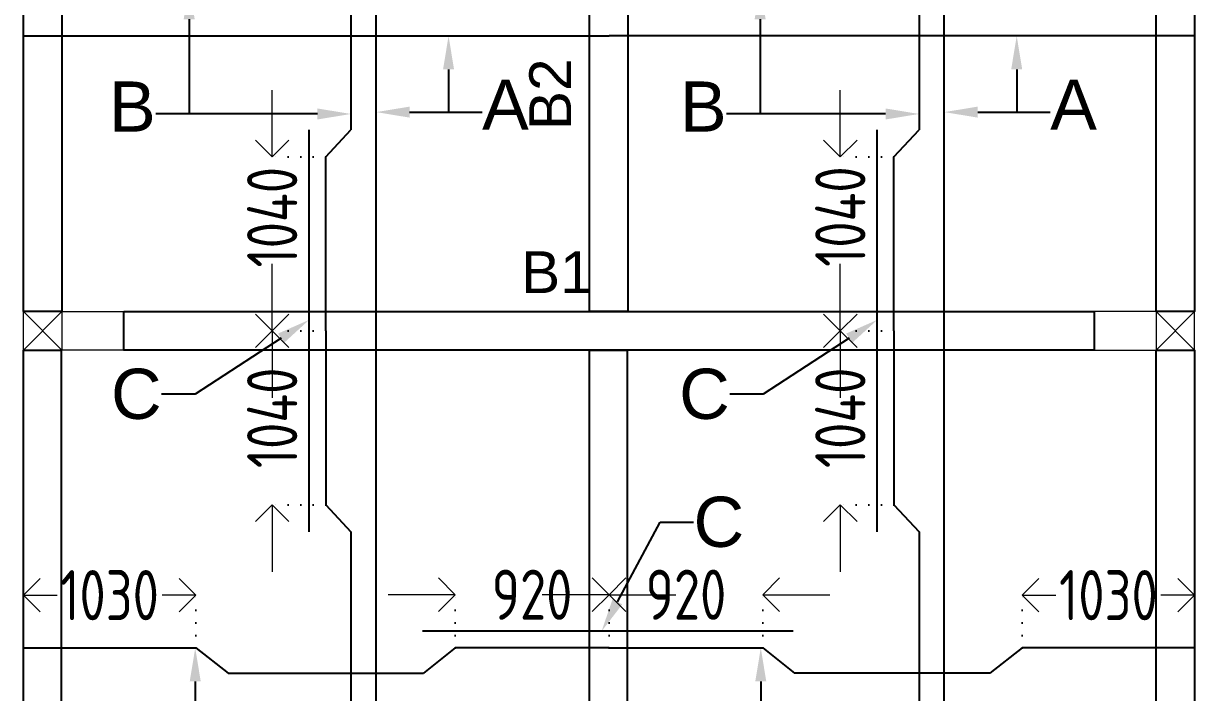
# Model space of a CAD drawing. Header units: inches. Extents: x -605 to 2991212, y -2872845 to 0.
# Drawn here: x 2805439 to 2812439, y -2107179 to -2103179 of the extents above; entities that cross this region are included whole.
import ezdxf
from ezdxf import colors
from ezdxf.entities.mleader import LeaderData, LeaderLine
from ezdxf.enums import TextEntityAlignment as Align
from ezdxf.math import Vec2, Vec3

# ---------------------------------------------------------------- set-up
doc = ezdxf.new("R2010")
doc.units = ezdxf.units.IN
doc.header["$LTSCALE"] = 600
doc.header["$MEASUREMENT"] = 0
doc.linetypes.add('DOT2', pattern=[0.125, 0, -0.125])
for name, color, linetype, lineweight in [('rDIMension', 1, 'Continuous', 18), ('rRCC 2', 40, 'Continuous', 15), ('rREINF 1', 1, 'Continuous', 25)]:
    doc.layers.add(name, color=color, linetype=linetype, lineweight=lineweight)
doc.styles.add('DIM', font='geniso.shx', dxfattribs={"width": 0.85})
doc.styles.get("Standard").update_dxf_attribs({"font": 'arial.ttf'})
doc.dimstyles.new('ST-100', dxfattribs={"dimscale": 100, "dimtxt": 2.5, "dimasz": 2, "dimexe": 0.18, "dimexo": 0.0625, "dimgap": 0.2, "dimtad": 0, "dimdec": 0, "dimzin": 0, "dimdsep": 46, "dimtxsty": 'DIM', "dimblk": 'OPEN90', "dimcen": 0.09, "dimclrd": 256, "dimclrt": 7, "dimadec": 0, "dimazin": 0, "dimtfac": 1, "dimtdec": 0, "dimtofl": 0, "dimtmove": 0, "dimatfit": 3, "dimldrblk": 'OPEN90', "dimfxl": 1, "dimtolj": 1, "dimtzin": 0, "dimlwd": -1, "dimarcsym": 0})

# ---------------------------------------------------------------- blocks, each defined once
blk = doc.blocks.new('_Open90')
at = {"color": 0, "linetype": 'ByBlock', "lineweight": -2}
for p, q in [((-0.5, 0.5), (0, 0)), ((0, 0), (-1, 0)), ((0, 0), (-0.5, -0.5))]:
    blk.add_line(p, q, dxfattribs=at)
blk = doc.blocks.new('*D103')
at = {"layer": 'Defpoints', "color": 0, "linetype": 'ByBlock', "transparency": 16777216}
for p in [(2806468.9, -2106596.8), (2805438.9, -2106912.5), (2806468.9, -2106912.5)]:
    blk.add_point(p, dxfattribs=at)
at = {"layer": 'rDIMension', "color": 0, "linetype": 'DOT2', "lineweight": -2, "transparency": 16777216}
for p, q in [((2805438.9, -2106912.5), (2805438.9, -2106596.8)), ((2806468.9, -2106912.5), (2806468.9, -2106596.8))]:
    blk.add_line(p, q, dxfattribs=at)
at = {"layer": 'rDIMension', "transparency": 16777216}
for p, q in [((2805638.9, -2106596.8), (2805640.5, -2106596.8)), ((2806268.9, -2106596.8), (2806267.2, -2106596.8))]:
    blk.add_line(p, q, dxfattribs=at)
at = {"layer": 'rDIMension', "linetype": 'ByBlock', "transparency": 16777216, "xscale": 200, "yscale": 200, "zscale": 200, "rotation": 180}
blk.add_blockref('_Open90', (2805438.9, -2106596.8), dxfattribs=at)
at = {"layer": 'rDIMension', "linetype": 'ByBlock', "transparency": 16777216, "xscale": 200, "yscale": 200, "zscale": 200}
blk.add_blockref('_Open90', (2806468.9, -2106596.8), dxfattribs=at)
at = {"layer": 'rDIMension', "color": 7, "linetype": 'ByBlock', "transparency": 16777216, "insert": (2805953.9, -2106596.8), "char_height": 300, "attachment_point": 5, "style": 'DIM'}
blk.add_mtext('\\A1;1030', dxfattribs=at)
blk = doc.blocks.new('*D104')
at = {"layer": 'Defpoints', "color": 0, "linetype": 'ByBlock', "transparency": 16777216}
for p in [(2808938.9, -2106594.1), (2808018.9, -2106912.5), (2808938.9, -2106912.5)]:
    blk.add_point(p, dxfattribs=at)
at = {"layer": 'rDIMension', "transparency": 16777216}
for p, q in [((2807818.9, -2106594.1), (2807618.9, -2106594.1)), ((2809138.9, -2106594.1), (2809338.9, -2106594.1))]:
    blk.add_line(p, q, dxfattribs=at)
at = {"layer": 'rDIMension', "color": 0, "linetype": 'DOT2', "lineweight": -2, "transparency": 16777216}
for p, q in [((2808018.9, -2106912.5), (2808018.9, -2106594.1)), ((2808938.9, -2106912.5), (2808938.9, -2106594.1))]:
    blk.add_line(p, q, dxfattribs=at)
at = {"layer": 'rDIMension', "linetype": 'ByBlock', "transparency": 16777216, "xscale": 200, "yscale": 200, "zscale": 200}
blk.add_blockref('_Open90', (2808018.9, -2106594.1), dxfattribs=at)
at = {"layer": 'rDIMension', "linetype": 'ByBlock', "transparency": 16777216, "xscale": 200, "yscale": 200, "zscale": 200, "rotation": 180}
blk.add_blockref('_Open90', (2808938.9, -2106594.1), dxfattribs=at)
at = {"layer": 'rDIMension', "color": 7, "linetype": 'ByBlock', "transparency": 16777216, "insert": (2808478.9, -2106594.1), "char_height": 300, "attachment_point": 5, "style": 'DIM'}
blk.add_mtext('\\A1;920', dxfattribs=at)
blk = doc.blocks.new('*D105')
at = {"layer": 'Defpoints', "color": 0, "linetype": 'ByBlock', "transparency": 16777216}
for p in [(2811408.9, -2106596.8), (2811408.9, -2106912.5), (2812438.9, -2106912.5)]:
    blk.add_point(p, dxfattribs=at)
at = {"layer": 'rDIMension', "color": 0, "linetype": 'DOT2', "lineweight": -2, "transparency": 16777216}
for p, q in [((2811408.9, -2106912.5), (2811408.9, -2106596.8)), ((2812438.9, -2106912.5), (2812438.9, -2106596.8))]:
    blk.add_line(p, q, dxfattribs=at)
at = {"layer": 'rDIMension', "transparency": 16777216}
for p, q in [((2811608.9, -2106596.8), (2811610.5, -2106596.8)), ((2812238.9, -2106596.8), (2812237.2, -2106596.8))]:
    blk.add_line(p, q, dxfattribs=at)
at = {"layer": 'rDIMension', "linetype": 'ByBlock', "transparency": 16777216, "xscale": 200, "yscale": 200, "zscale": 200, "rotation": 180}
blk.add_blockref('_Open90', (2811408.9, -2106596.8), dxfattribs=at)
at = {"layer": 'rDIMension', "linetype": 'ByBlock', "transparency": 16777216, "xscale": 200, "yscale": 200, "zscale": 200}
blk.add_blockref('_Open90', (2812438.9, -2106596.8), dxfattribs=at)
at = {"layer": 'rDIMension', "color": 7, "linetype": 'ByBlock', "transparency": 16777216, "insert": (2811923.9, -2106596.8), "char_height": 300, "attachment_point": 5, "style": 'DIM'}
blk.add_mtext('\\A1;1030', dxfattribs=at)
blk = doc.blocks.new('*D106')
at = {"layer": 'Defpoints', "color": 0, "linetype": 'ByBlock', "transparency": 16777216}
for p in [(2808938.9, -2106594.1), (2808938.9, -2106912.5), (2809858.9, -2106912.5)]:
    blk.add_point(p, dxfattribs=at)
at = {"layer": 'rDIMension', "transparency": 16777216}
for p, q in [((2808738.9, -2106594.1), (2808538.9, -2106594.1)), ((2810058.9, -2106594.1), (2810258.9, -2106594.1))]:
    blk.add_line(p, q, dxfattribs=at)
at = {"layer": 'rDIMension', "color": 0, "linetype": 'DOT2', "lineweight": -2, "transparency": 16777216}
for p, q in [((2808938.9, -2106912.5), (2808938.9, -2106594.1)), ((2809858.9, -2106912.5), (2809858.9, -2106594.1))]:
    blk.add_line(p, q, dxfattribs=at)
at = {"layer": 'rDIMension', "linetype": 'ByBlock', "transparency": 16777216, "xscale": 200, "yscale": 200, "zscale": 200}
blk.add_blockref('_Open90', (2808938.9, -2106594.1), dxfattribs=at)
at = {"layer": 'rDIMension', "linetype": 'ByBlock', "transparency": 16777216, "xscale": 200, "yscale": 200, "zscale": 200, "rotation": 180}
blk.add_blockref('_Open90', (2809858.9, -2106594.1), dxfattribs=at)
at = {"layer": 'rDIMension', "color": 7, "linetype": 'ByBlock', "transparency": 16777216, "insert": (2809398.9, -2106594.1), "char_height": 300, "attachment_point": 5, "style": 'DIM'}
blk.add_mtext('\\A1;920', dxfattribs=at)
blk = doc.blocks.new('*D205')
at = {"layer": 'Defpoints', "color": 0, "linetype": 'ByBlock', "transparency": 16777216}
for p in [(2807246.4, -2105016.9), (2806925.7, -2106056.9), (2807246.4, -2106056.9)]:
    blk.add_point(p, dxfattribs=at)
at = {"layer": 'rDIMension', "transparency": 16777216}
for p, q in [((2806925.7, -2104816.9), (2806925.7, -2104616.9)), ((2806925.7, -2106256.9), (2806925.7, -2106456.9))]:
    blk.add_line(p, q, dxfattribs=at)
at = {"layer": 'rDIMension', "color": 0, "linetype": 'DOT2', "lineweight": -2, "transparency": 16777216}
for p, q in [((2807246.4, -2105016.9), (2806925.7, -2105016.9)), ((2807246.4, -2106056.9), (2806925.7, -2106056.9))]:
    blk.add_line(p, q, dxfattribs=at)
at = {"layer": 'rDIMension', "linetype": 'ByBlock', "transparency": 16777216, "xscale": 200, "yscale": 200, "zscale": 200}
for p, rotation in [((2806925.7, -2105016.9), 270), ((2806925.7, -2106056.9), 90)]:
    blk.add_blockref('_Open90', p, dxfattribs=dict(at, rotation=rotation))
at = {"layer": 'rDIMension', "color": 7, "linetype": 'ByBlock', "transparency": 16777216, "insert": (2806925.7, -2105536.9), "char_height": 300, "attachment_point": 5, "rotation": 90, "style": 'DIM'}
blk.add_mtext('\\A1;1040', dxfattribs=at)
blk = doc.blocks.new('*D207')
at = {"layer": 'Defpoints', "color": 0, "linetype": 'ByBlock', "transparency": 16777216}
for p in [(2810642.2, -2105016.9), (2810321.5, -2106056.9), (2810642.2, -2106056.9)]:
    blk.add_point(p, dxfattribs=at)
at = {"layer": 'rDIMension', "transparency": 16777216}
for p, q in [((2810321.5, -2104816.9), (2810321.5, -2104616.9)), ((2810321.5, -2106256.9), (2810321.5, -2106456.9))]:
    blk.add_line(p, q, dxfattribs=at)
at = {"layer": 'rDIMension', "color": 0, "linetype": 'DOT2', "lineweight": -2, "transparency": 16777216}
for p, q in [((2810642.2, -2105016.9), (2810321.5, -2105016.9)), ((2810642.2, -2106056.9), (2810321.5, -2106056.9))]:
    blk.add_line(p, q, dxfattribs=at)
at = {"layer": 'rDIMension', "linetype": 'ByBlock', "transparency": 16777216, "xscale": 200, "yscale": 200, "zscale": 200}
for p, rotation in [((2810321.5, -2105016.9), 270), ((2810321.5, -2106056.9), 90)]:
    blk.add_blockref('_Open90', p, dxfattribs=dict(at, rotation=rotation))
at = {"layer": 'rDIMension', "color": 7, "linetype": 'ByBlock', "transparency": 16777216, "insert": (2810321.5, -2105536.9), "char_height": 300, "attachment_point": 5, "rotation": 90, "style": 'DIM'}
blk.add_mtext('\\A1;1040', dxfattribs=at)
blk = doc.blocks.new('*D208')
at = {"layer": 'Defpoints', "color": 0, "linetype": 'ByBlock', "transparency": 16777216}
for p in [(2806925.7, -2103976.9), (2807246.4, -2103976.9), (2807246.4, -2105016.9)]:
    blk.add_point(p, dxfattribs=at)
at = {"layer": 'rDIMension', "transparency": 16777216}
for p, q in [((2806925.7, -2103776.9), (2806925.7, -2103576.9)), ((2806925.7, -2105216.9), (2806925.7, -2105416.9))]:
    blk.add_line(p, q, dxfattribs=at)
at = {"layer": 'rDIMension', "color": 0, "linetype": 'DOT2', "lineweight": -2, "transparency": 16777216}
for p, q in [((2807246.4, -2103976.9), (2806925.7, -2103976.9)), ((2807246.4, -2105016.9), (2806925.7, -2105016.9))]:
    blk.add_line(p, q, dxfattribs=at)
at = {"layer": 'rDIMension', "linetype": 'ByBlock', "transparency": 16777216, "xscale": 200, "yscale": 200, "zscale": 200}
for p, rotation in [((2806925.7, -2103976.9), 270), ((2806925.7, -2105016.9), 90)]:
    blk.add_blockref('_Open90', p, dxfattribs=dict(at, rotation=rotation))
at = {"layer": 'rDIMension', "color": 7, "linetype": 'ByBlock', "transparency": 16777216, "insert": (2806925.7, -2104337.3), "char_height": 300, "attachment_point": 5, "rotation": 90, "style": 'DIM'}
blk.add_mtext('\\A1;1040', dxfattribs=at)
blk = doc.blocks.new('*D210')
at = {"layer": 'Defpoints', "color": 0, "linetype": 'ByBlock', "transparency": 16777216}
for p in [(2810321.5, -2103976.9), (2810642.2, -2103976.9), (2810642.2, -2105016.9)]:
    blk.add_point(p, dxfattribs=at)
at = {"layer": 'rDIMension', "transparency": 16777216}
for p, q in [((2810321.5, -2103776.9), (2810321.5, -2103576.9)), ((2810321.5, -2105216.9), (2810321.5, -2105416.9))]:
    blk.add_line(p, q, dxfattribs=at)
at = {"layer": 'rDIMension', "color": 0, "linetype": 'DOT2', "lineweight": -2, "transparency": 16777216}
for p, q in [((2810642.2, -2103976.9), (2810321.5, -2103976.9)), ((2810642.2, -2105016.9), (2810321.5, -2105016.9))]:
    blk.add_line(p, q, dxfattribs=at)
at = {"layer": 'rDIMension', "linetype": 'ByBlock', "transparency": 16777216, "xscale": 200, "yscale": 200, "zscale": 200}
for p, rotation in [((2810321.5, -2103976.9), 270), ((2810321.5, -2105016.9), 90)]:
    blk.add_blockref('_Open90', p, dxfattribs=dict(at, rotation=rotation))
at = {"layer": 'rDIMension', "color": 7, "linetype": 'ByBlock', "transparency": 16777216, "insert": (2810321.5, -2104333.9), "char_height": 300, "attachment_point": 5, "rotation": 90, "style": 'DIM'}
blk.add_mtext('\\A1;1040', dxfattribs=at)

msp = doc.modelspace()

# ---------------------------------------------------------------- linework, layer by layer
at = {"color": 4, "linetype": 'ByBlock'}
for points in [[(2807546.4, -2105016.9), (2807546.4, -2101126.9)], [(2810942.2, -2105016.9), (2810942.2, -2101126.9)], [(2807396.4, -2102328.8), (2807396.4, -2103815.1)], [(2810792.2, -2102328.8), (2810792.2, -2103815.1)], [(2805438.9, -2103253.7), (2808938.9, -2103253.7)], [(2812438.9, -2103253.7), (2808938.9, -2103253.7)], [(2807146.4, -2106218.8), (2807146.4, -2103815.1)], [(2807246.4, -2105016.9), (2807246.4, -2103976.9), (2807396.4, -2103815.1)], [(2810542.2, -2106218.8), (2810542.2, -2103815.1)], [(2810642.2, -2105016.9), (2810642.2, -2103976.9), (2810792.2, -2103815.1)], [(2807246.4, -2105016.9), (2807246.4, -2106056.9), (2807396.4, -2106218.8)], [(2807546.4, -2108906.9), (2807546.4, -2105016.9)], [(2810642.2, -2105016.9), (2810642.2, -2106056.9), (2810792.2, -2106218.8)], [(2810942.2, -2108906.9), (2810942.2, -2105016.9)], [(2807396.4, -2106218.8), (2807396.4, -2107705.1)], [(2810792.2, -2106218.8), (2810792.2, -2107705.1)], [(2810039.9, -2106812.5), (2807823.4, -2106812.5)], [(2805438.9, -2106912.5), (2806468.9, -2106912.5), (2806662.1, -2107062.5)], [(2808938.9, -2106912.5), (2808018.9, -2106912.5), (2807830.6, -2107062.5)], [(2808938.9, -2106912.5), (2809858.9, -2106912.5), (2810047.1, -2107062.5)], [(2812438.9, -2106912.5), (2811408.9, -2106912.5), (2811215.6, -2107062.5)], [(2806662.1, -2107062.5), (2807830.6, -2107062.5)], [(2811215.6, -2107062.5), (2810047.1, -2107062.5)]]:
    msp.add_lwpolyline(points, dxfattribs=at)
at = {"color": 1, "linetype": 'ByBlock'}
for points in [[(2805438.9, -2101241.9), (2805668.9, -2101241.9), (2805668.9, -2104901.9), (2805438.9, -2104901.9)], [(2808821.7, -2101241.9), (2809051.7, -2101241.9), (2809051.7, -2104901.9), (2808821.7, -2104901.9)], [(2812208.9, -2101241.9), (2812438.9, -2101241.9), (2812438.9, -2104901.9), (2812208.9, -2104901.9)], [(2806038.9, -2104901.9), (2811838.9, -2104901.9), (2811838.9, -2105131.9), (2806038.9, -2105131.9)], [(2805438.9, -2105131.9), (2805663.9, -2105131.9), (2805663.9, -2108791.9), (2805438.9, -2108791.9)], [(2808821.7, -2105131.9), (2809046.7, -2105131.9), (2809046.7, -2108791.9), (2808821.7, -2108791.9)], [(2812208.9, -2105131.9), (2812438.9, -2105131.9), (2812438.9, -2108791.9), (2812208.9, -2108791.9)]]:
    msp.add_lwpolyline(points, close=True, dxfattribs=at)
at = {"layer": 'rRCC 2', "color": 6}
for p, q in [((2805438.9, -2104901.9), (2805668.9, -2105131.9)), ((2805438.9, -2105131.9), (2805668.9, -2104901.9)), ((2812438.9, -2104901.9), (2812208.9, -2105131.9)), ((2812438.9, -2105131.9), (2812208.9, -2104901.9))]:
    msp.add_line(p, q, dxfattribs=at)
for points in [[(2805438.9, -2105131.9), (2805438.9, -2104901.9), (2806038.9, -2104901.9), (2806038.9, -2105131.9)], [(2805438.9, -2104901.9), (2805668.9, -2104901.9), (2805668.9, -2105131.9), (2805438.9, -2105131.9)], [(2812438.9, -2105131.9), (2812438.9, -2104901.9), (2811838.9, -2104901.9), (2811838.9, -2105131.9)], [(2812438.9, -2104901.9), (2812208.9, -2104901.9), (2812208.9, -2105131.9), (2812438.9, -2105131.9)]]:
    msp.add_lwpolyline(points, close=True, dxfattribs=at)

# ---------------------------------------------------------------- texts
at = {"layer": 'rRCC 2'}
msp.add_text('B2', height=250, rotation=90, dxfattribs=at).set_placement((2808587.5, -2103602.2), align=Align.MIDDLE_CENTER)
msp.add_text('B1', height=250, dxfattribs=at).set_placement((2808627.5, -2104665.8), align=Align.MIDDLE_CENTER)

# ---------------------------------------------------------------- dimensions: what is measured, and where the dimension line sits
at = {"layer": 'rDIMension', "color": 1, "linetype": 'ByBlock'}
for base, p1, p2, angle, override, picture, middle in [((2806925.7, -2103976.9), (2807246.4, -2105016.9), (2807246.4, -2103976.9), 90, {"dimtxt": 3, "dimexe": 0, "dimexo": 0, "dimtmove": 1, "dimfxl": 1.25, "dimtfillclr": 256, "dimarcsym": 2}, '*D208', (2806925.7, -2104337.3)), ((2810321.5, -2103976.9), (2810642.2, -2105016.9), (2810642.2, -2103976.9), 90, {"dimtxt": 3, "dimexe": 0, "dimexo": 0, "dimtmove": 1, "dimfxl": 1.25, "dimtfillclr": 256, "dimarcsym": 2}, '*D210', (2810321.5, -2104333.9)), ((2811408.9, -2106596.8), (2812438.9, -2106912.5), (2811408.9, -2106912.5), 180, {"dimtxt": 3, "dimasz": 2, "dimexe": 0, "dimexo": 0, "dimtmove": 1, "dimfxl": 1.25, "dimtfillclr": 256, "dimarcsym": 2}, '*D105', (2811923.9, -2106596.8))]:
    dim = msp.add_linear_dim(base=base, p1=p1, p2=p2, angle=angle, dimstyle='ST-100', override=override, dxfattribs=at)
    dim.commit()
    dim.dimension.update_dxf_attribs({"geometry": picture, "text_midpoint": middle, "dimtype": 160})
for base, p1, p2, angle, picture, middle in [((2806925.7, -2106056.9), (2807246.4, -2105016.9), (2807246.4, -2106056.9), 90, '*D205', (2806925.7, -2105536.9)), ((2810321.5, -2106056.9), (2810642.2, -2105016.9), (2810642.2, -2106056.9), 90, '*D207', (2810321.5, -2105536.9)), ((2808938.9, -2106594.1), (2809858.9, -2106912.5), (2808938.9, -2106912.5), 180, '*D106', (2809398.9, -2106594.1))]:
    dim = msp.add_linear_dim(base=base, p1=p1, p2=p2, angle=angle, dimstyle='ST-100', override={"dimtxt": 3, "dimexe": 0, "dimexo": 0, "dimtmove": 1, "dimfxl": 1.25, "dimtfillclr": 256, "dimarcsym": 2}, dxfattribs=at)
    dim.commit()
    dim.dimension.update_dxf_attribs({"geometry": picture, "text_midpoint": middle})
dim = msp.add_linear_dim(base=(2806468.9, -2106596.8), p1=(2805438.9, -2106912.5), p2=(2806468.9, -2106912.5), dimstyle='ST-100', override={"dimtxt": 3, "dimasz": 2, "dimexe": 0, "dimexo": 0, "dimtmove": 1, "dimfxl": 1.25, "dimtfillclr": 256, "dimarcsym": 2}, dxfattribs=at)
dim.commit()
dim.dimension.update_dxf_attribs({"geometry": '*D103', "text_midpoint": (2805953.9, -2106596.8), "dimtype": 160})
dim = msp.add_linear_dim(base=(2808938.9, -2106594.1), p1=(2808018.9, -2106912.5), p2=(2808938.9, -2106912.5), dimstyle='ST-100', override={"dimtxt": 3, "dimexe": 0, "dimexo": 0, "dimtmove": 1, "dimfxl": 1.25, "dimtfillclr": 256, "dimarcsym": 2}, dxfattribs=at)
dim.commit()
dim.dimension.update_dxf_attribs({"geometry": '*D104', "text_midpoint": (2808478.9, -2106594.1)})

# ---------------------------------------------------------------- leaders
at = {"layer": 'rREINF 1', "color": 3, "linetype": 'ByBlock'}
ml = msp.add_multileader_mtext('Standard', dxfattribs=at)
ml.set_content('B', color=3)
ml.set_leader_properties()
ml.build(insert=Vec2(0, 0))
ml.multileader.update_dxf_attribs({"text_top_attachment_type": 0, "text_bottom_attachment_type": 0, "dogleg_length": 200, "arrow_head_size": 200})
ctx = ml.context
ctx.base_point, ctx.char_height, ctx.arrow_head_size, ctx.landing_gap_size, ctx.plane_origin = Vec3(2806003, -2103720.1), 300, 200, 0.09, Vec3(2806463.8, -2103126.9)
ctx.text_align_type = 2
notes = []
notes.append((ctx, [(0, (1, 1, 0), (2806429.7, -2103720.1), (-1, 0), 200, [(0, [(2806429.7, -2102953.7)], 256, [])])]))
ctx.mtext.insert, ctx.mtext.alignment, ctx.mtext.flow_direction = Vec3(2806229.6, -2103525.7), 3, 5
ml = msp.add_multileader_mtext('Standard', dxfattribs=at)
ml.set_content('B', color=3)
ml.set_leader_properties()
ml.build(insert=Vec2(0, 0))
ml.multileader.update_dxf_attribs({"text_top_attachment_type": 0, "text_bottom_attachment_type": 0, "dogleg_length": 200, "arrow_head_size": 200})
ctx = ml.context
ctx.base_point, ctx.char_height, ctx.arrow_head_size, ctx.landing_gap_size, ctx.plane_origin = Vec3(2809415.4, -2103720.1), 300, 200, 0.09, Vec3(2809876.2, -2103126.9)
ctx.text_align_type = 2
notes.append((ctx, [(0, (1, 1, 0), (2809842.1, -2103720.1), (-1, 0), 200, [(0, [(2809842.1, -2102953.7)], 256, [])])]))
ctx.mtext.insert, ctx.mtext.alignment, ctx.mtext.flow_direction = Vec3(2809642, -2103525.7), 3, 5
ml = msp.add_multileader_mtext('Standard', dxfattribs=at)
ml.set_content('A', color=3)
ml.set_leader_properties()
ml.build(insert=Vec2(0, 0))
ml.multileader.update_dxf_attribs({"text_top_attachment_type": 0, "text_bottom_attachment_type": 0, "dogleg_length": 200, "arrow_head_size": 200})
ctx = ml.context
ctx.base_point, ctx.char_height, ctx.arrow_head_size, ctx.landing_gap_size, ctx.plane_origin = Vec3(2808179.9, -2103709), 300, 200, 0.09, Vec3(2808133.3, -2103115.7)
notes.append((ctx, [(0, (1, 1, 0), (2807979.9, -2103709), (1, 0), 200, [(0, [(2807979.9, -2103253.7)], 256, [])])]))
ctx.mtext.insert, ctx.mtext.flow_direction = Vec3(2808180, -2103514.5), 5
ml = msp.add_multileader_mtext('Standard', dxfattribs=at)
ml.set_content('A', color=3)
ml.set_leader_properties()
ml.build(insert=Vec2(0, 0))
ml.multileader.update_dxf_attribs({"text_top_attachment_type": 0, "text_bottom_attachment_type": 0, "dogleg_length": 200, "arrow_head_size": 200})
ctx = ml.context
ctx.base_point, ctx.char_height, ctx.arrow_head_size, ctx.landing_gap_size, ctx.plane_origin = Vec3(2811575.7, -2103709), 300, 200, 0.09, Vec3(2811529.2, -2103115.7)
notes.append((ctx, [(0, (1, 1, 0), (2811375.7, -2103709), (1, 0), 200, [(0, [(2811375.7, -2103253.7)], 256, [])])]))
ctx.mtext.insert, ctx.mtext.flow_direction = Vec3(2811575.8, -2103514.5), 5
ml = msp.add_multileader_mtext('Standard', dxfattribs=at)
ml.set_content('', color=3)
ml.set_leader_properties()
ml.build(insert=Vec2(0, 0))
ml.multileader.update_dxf_attribs({"text_top_attachment_type": 0, "text_bottom_attachment_type": 0, "dogleg_length": 200, "arrow_head_size": 200})
ctx = ml.context
ctx.base_point, ctx.char_height, ctx.arrow_head_size, ctx.landing_gap_size, ctx.plane_origin = Vec3(2808179.9, -2103709), 300, 200, 0.09, Vec3(2807564.1, -2103709)
notes.append((ctx, [(0, (1, 1, 0), (2807979.9, -2103709), (1, 0), 200, [(0, [(2807547.2, -2103709)], 256, [])])]))
ctx.mtext.insert, ctx.mtext.flow_direction = Vec3(2808180, -2103559), 5
ml = msp.add_multileader_mtext('Standard', dxfattribs=at)
ml.set_content('', color=3)
ml.set_leader_properties()
ml.build(insert=Vec2(0, 0))
ml.multileader.update_dxf_attribs({"text_top_attachment_type": 0, "text_bottom_attachment_type": 0, "dogleg_length": 200, "arrow_head_size": 200})
ctx = ml.context
ctx.base_point, ctx.char_height, ctx.arrow_head_size, ctx.landing_gap_size, ctx.plane_origin = Vec3(2811575.7, -2103709), 300, 200, 0.09, Vec3(2810959.9, -2103709)
notes.append((ctx, [(0, (1, 1, 0), (2811375.7, -2103709), (1, 0), 200, [(0, [(2810943, -2103709)], 256, [])])]))
ctx.mtext.insert, ctx.mtext.flow_direction = Vec3(2811575.8, -2103559), 5
ml = msp.add_multileader_mtext('Standard', dxfattribs=at)
ml.set_content('', color=3)
ml.set_leader_properties()
ml.build(insert=Vec2(0, 0))
ml.multileader.update_dxf_attribs({"text_top_attachment_type": 0, "text_bottom_attachment_type": 0, "dogleg_length": 200, "arrow_head_size": 200})
ctx = ml.context
ctx.base_point, ctx.char_height, ctx.arrow_head_size, ctx.landing_gap_size, ctx.plane_origin = Vec3(2806395.8, -2103720.1), 300, 200, 0.09, Vec3(2807199.4, -2103720.1)
ctx.text_align_type = 2
notes.append((ctx, [(0, (1, 1, 0), (2806596, -2103720.1), (-1, 0), 200, [(0, [(2807396.4, -2103720.1)], 256, [])])]))
ctx.mtext.insert, ctx.mtext.alignment, ctx.mtext.flow_direction = Vec3(2806395.9, -2103570.1), 3, 5
ml = msp.add_multileader_mtext('Standard', dxfattribs=at)
ml.set_content('', color=3)
ml.set_leader_properties()
ml.build(insert=Vec2(0, 0))
ml.multileader.update_dxf_attribs({"text_top_attachment_type": 0, "text_bottom_attachment_type": 0, "dogleg_length": 200, "arrow_head_size": 200})
ctx = ml.context
ctx.base_point, ctx.char_height, ctx.arrow_head_size, ctx.landing_gap_size, ctx.plane_origin = Vec3(2809791.6, -2103720.1), 300, 200, 0.09, Vec3(2810595.2, -2103720.1)
ctx.text_align_type = 2
notes.append((ctx, [(0, (1, 1, 0), (2809991.8, -2103720.1), (-1, 0), 200, [(0, [(2810792.2, -2103720.1)], 256, [])])]))
ctx.mtext.insert, ctx.mtext.alignment, ctx.mtext.flow_direction = Vec3(2809791.7, -2103570.1), 3, 5
ml = msp.add_multileader_mtext('Standard', dxfattribs=at)
ml.set_content('C', color=3)
ml.set_leader_properties()
ml.build(insert=Vec2(0, 0))
ml.multileader.update_dxf_attribs({"text_top_attachment_type": 0, "text_bottom_attachment_type": 0, "dogleg_length": 200, "arrow_head_size": 200})
ctx = ml.context
ctx.base_point, ctx.char_height, ctx.arrow_head_size, ctx.landing_gap_size, ctx.plane_origin = Vec3(2805999.6, -2105395.6), 300, 200, 0.09, Vec3(2806895.9, -2104993)
ctx.text_align_type = 2
notes.append((ctx, [(1, (1, 1, 0), (2806465, -2105395.6), (-1, 0), 200, [(0, [(2807146.4, -2104951.1)], 256, [])])]))
ctx.mtext.insert, ctx.mtext.alignment, ctx.mtext.flow_direction = Vec3(2806264.9, -2105243), 3, 5
ml = msp.add_multileader_mtext('Standard', dxfattribs=at)
ml.set_content('C', color=3)
ml.set_leader_properties()
ml.build(insert=Vec2(0, 0))
ml.multileader.update_dxf_attribs({"text_top_attachment_type": 0, "text_bottom_attachment_type": 0, "dogleg_length": 200, "arrow_head_size": 200})
ctx = ml.context
ctx.base_point, ctx.char_height, ctx.arrow_head_size, ctx.landing_gap_size, ctx.plane_origin = Vec3(2809395.4, -2105395.6), 300, 200, 0.09, Vec3(2810291.7, -2104993)
ctx.text_align_type = 2
notes.append((ctx, [(1, (1, 1, 0), (2809860.8, -2105395.6), (-1, 0), 200, [(0, [(2810542.2, -2104951.1)], 256, [])])]))
ctx.mtext.insert, ctx.mtext.alignment, ctx.mtext.flow_direction = Vec3(2809660.7, -2105243), 3, 5
ml = msp.add_multileader_mtext('Standard', dxfattribs=at)
ml.set_content('C', color=3)
ml.set_leader_properties()
ml.build(insert=Vec2(0, 0))
ml.multileader.update_dxf_attribs({"text_top_attachment_type": 0, "text_bottom_attachment_type": 0, "dogleg_length": 200, "arrow_head_size": 200})
ctx = ml.context
ctx.base_point, ctx.char_height, ctx.arrow_head_size, ctx.landing_gap_size, ctx.plane_origin = Vec3(2809444, -2106160.6), 300, 200, 0.09, Vec3(2808473.2, -2107063.1)
notes.append((ctx, [(0, (1, 1, 0), (2809244, -2106160.6), (1, 0), 200, [(0, [(2808894.6, -2106812.5)], 256, [])])]))
ctx.mtext.insert, ctx.mtext.flow_direction = Vec3(2809444.1, -2106008.1), 5
ml = msp.add_multileader_mtext('Standard', dxfattribs=at)
ml.set_content('B', color=3)
ml.set_leader_properties()
ml.build(insert=Vec2(0, 0))
ml.multileader.update_dxf_attribs({"text_top_attachment_type": 0, "text_bottom_attachment_type": 0, "dogleg_length": 200, "arrow_head_size": 200})
ctx = ml.context
ctx.base_point, ctx.char_height, ctx.arrow_head_size, ctx.landing_gap_size, ctx.plane_origin = Vec3(2806039.1, -2107678.9), 300, 200, 0.09, Vec3(2806499.9, -2107085.7)
ctx.text_align_type = 2
notes.append((ctx, [(0, (1, 1, 0), (2806465.8, -2107678.9), (-1, 0), 200, [(0, [(2806465.8, -2106912.5)], 256, [])])]))
ctx.mtext.insert, ctx.mtext.alignment, ctx.mtext.flow_direction = Vec3(2806265.7, -2107484.5), 3, 5
ml = msp.add_multileader_mtext('Standard', dxfattribs=at)
ml.set_content('B', color=3)
ml.set_leader_properties()
ml.build(insert=Vec2(0, 0))
ml.multileader.update_dxf_attribs({"text_top_attachment_type": 0, "text_bottom_attachment_type": 0, "dogleg_length": 200, "arrow_head_size": 200})
ctx = ml.context
ctx.base_point, ctx.char_height, ctx.arrow_head_size, ctx.landing_gap_size, ctx.plane_origin = Vec3(2809419.3, -2107678.9), 300, 200, 0.09, Vec3(2809880.2, -2107085.7)
ctx.text_align_type = 2
notes.append((ctx, [(0, (1, 1, 0), (2809846.1, -2107678.9), (-1, 0), 200, [(0, [(2809846.1, -2106912.5)], 256, [])])]))
ctx.mtext.insert, ctx.mtext.alignment, ctx.mtext.flow_direction = Vec3(2809646, -2107484.5), 3, 5
for ctx, leaders in notes:
    for number, flags, end, landing, length, lines in leaders:
        leader = LeaderData()
        leader.index, (leader.has_last_leader_line, leader.has_dogleg_vector, leader.attachment_direction) = number, flags
        leader.last_leader_point, leader.dogleg_vector, leader.dogleg_length = Vec3(end), Vec3(landing), length
        for number, points, colour, breaks in lines:
            line = LeaderLine()
            line.index, line.vertices, line.color, line.breaks = number, Vec3.list(points), colors.encode_raw_color(colour), breaks
            leader.lines.append(line)
        ctx.leaders.append(leader)

doc.saveas('drawing.dxf')
